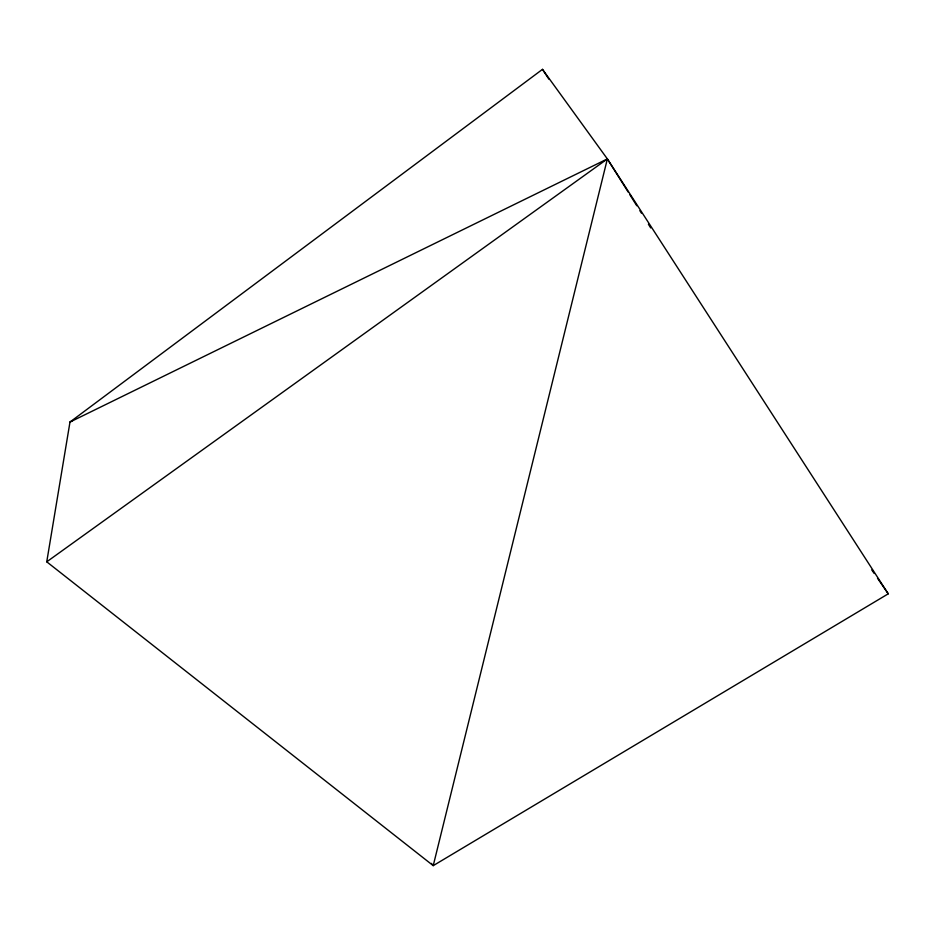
<?xml version="1.0" encoding="UTF-8"?>
<svg xmlns="http://www.w3.org/2000/svg" width="935" height="935" viewBox="0 0 935 935"><rect width="100%" height="100%" fill="white"/><g stroke="black" fill="none" stroke-linecap="round" stroke-linejoin="round"><path stroke-width="1.4" d="M46.75 561.818L69.985 422.047L542.487 69.354L607.364 158.927L888.25 593.818L433.232 865.646L46.75 561.818L607.364 158.927L628.273 192.189M72.533 420.633L69.985 422.047L607.364 158.927L433.232 865.646L431.386 863.379M871.747 569.906L874.225 573.494M877.521 578.274L888.25 593.818M542.487 69.354L548.857 79.148M629.816 194.655L636.782 205.747M639.879 210.679L641.433 213.145M648.399 224.236L650.725 227.93"/></g></svg>
